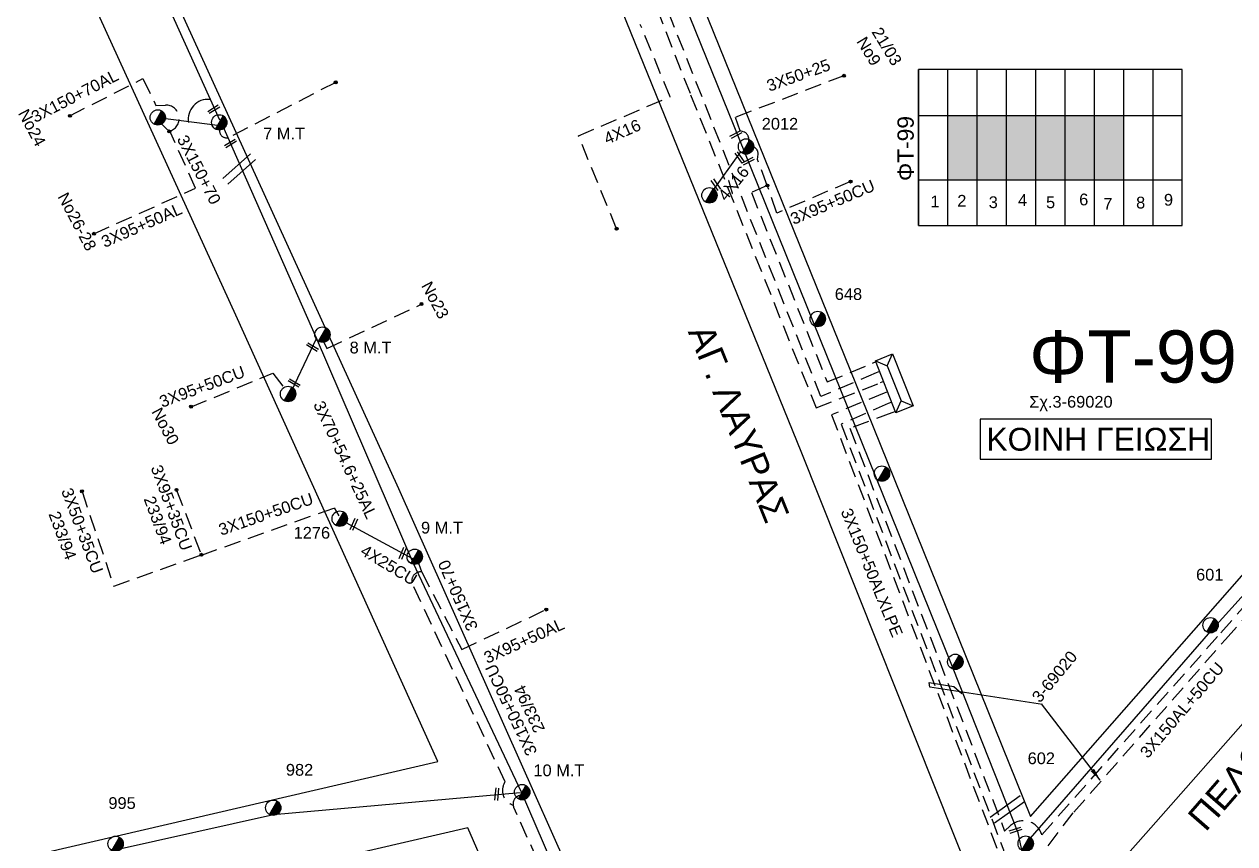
# Model space of a CAD drawing. Header units: millimetres. Extents: x 839 to 3144, y 747 to 1790.
# Drawn here: x 2443.5 to 2629.3, y 1210 to 1335.7 of the extents above; entities that cross this region are included whole.
import ezdxf
from ezdxf.enums import TextEntityAlignment as Align

# ---------------------------------------------------------------- set-up
doc = ezdxf.new("R2010")
doc.units = ezdxf.units.MM
doc.linetypes.add('DASHED', pattern=[19.05, 12.7, -6.35])
for name, color, linetype in [('Ασφαλειοκιβώτια Χ.Τ 9 αναχωρήσεων', 7, 'Continuous'), ('Γέφυρες Εναερίου Δικτύου', 7, 'DASHED'), ('Γυμνά εναέρια ΧΤ (3Φ)   3x50+35CU', 7, 'Continuous'), ('Γυμνά εναέρια ΧΤ (3Φ)   4x50AL', 7, 'Continuous'), ('Γυμνά εναέρια ΧΤ και ΦΟΠ (3Φ)   4x50+16AL', 7, 'Continuous'), ('Εναέρια παροχή ΧΤ 4x16', 7, 'SYN_LINE'), ('Επιγραφές - Σχήματα', 7, 'Continuous'), ('Καλώδια ΧΤ   3x150+50ALXLPE', 7, 'DASHED'), ('Καλώδια ΧΤ   3x150+50CU', 7, 'DASHED'), ('Καλώδια ΧΤ   3x150+70AL', 7, 'DASHED'), ('Καλώδια ΧΤ   3x150AL+50CU', 7, 'DASHED'), ('Καλώδια ΧΤ   3x150AL+50XLPE', 7, 'DASHED'), ('Καλώδια ΧΤ   3x50+25', 7, 'Continuous'), ('Καλώδια ΧΤ   3x95+35CU', 7, 'DASHED'), ('Καλώδια ΧΤ   3x95+50AL', 7, 'DASHED'), ('Καλώδια ΧΤ   3x95+50CU', 7, 'DASHED'), ('Καλώδια ΧΤ   4x25CU', 7, 'DASHED'), ('Μηχανική τομή', 7, 'Continuous'), ('Στύλος ΦΜ', 7, 'Continuous'), ('Στύλος ΦΜ @ 1', 7, 'Continuous'), ('Συνδέσεις', 7, 'Continuous'), ('Συνεστραμμένα ΧΤ   3x70+54.6+25AL', 7, 'SYN_LINE'), ('Τομή', 7, 'Continuous'), ('Υποσταθμός πόλεως', 7, 'Continuous'), ('Υπόβαθρο ΔΕΗ', 7, 'Continuous'), ('Υπόγεια καλώδια Παροχών ΧΤ   4x6', 7, 'DASHED')]:
    doc.layers.add(name, color=color, linetype=linetype)
doc.styles.get("Standard").update_dxf_attribs({"font": 'ARIAL.TTF'})
doc.linetypes.add('SYN_LINE', pattern='A,0.5,-0.0001,["/\\/\\/\\/",Standard,S=0.1,R=0,X=0,Y=-0.05],-0.25', length=0.7501)
doc.dimstyles.new('ISO-25', dxfattribs={"dimtxt": 2.5, "dimasz": 2.5, "dimexe": 1.25, "dimexo": 0.625, "dimtad": 1, "dimtxsty": 'Standard', "dimcen": 2.5, "dimadec": 0, "dimazin": 0, "dimtfac": 1, "dimtmove": 0, "dimatfit": 3, "dimfxl": 1, "dimarcsym": 0})

# ---------------------------------------------------------------- blocks, each defined once
blk = doc.blocks.new('ΑΣΦΑΛΕΙΟΚΙΒΩΤΙΟ ΥΠΟΣΤΑΘΜΟΥ 9 ΑΝΑΧΩΡΗΣΕΩΝ')
at = {"layer": 'Ασφαλειοκιβώτια Χ.Τ 9 αναχωρήσεων', "ltscale": 40}
for p, q in [((-23.8, 40.36), (24.02, 40.36)), ((-9.72, 40.36), (-9.72, -40.64)), ((9.94, 40.36), (9.94, -40.64)), ((-23.8, 31.36), (24.02, 31.36)), ((-23.8, 22.36), (24.02, 22.36)), ((-23.8, 13.36), (24.02, 13.36)), ((-23.8, 4.36), (24.02, 4.36)), ((-23.8, -4.64), (24.02, -4.64)), ((-23.8, -13.64), (24.02, -13.64)), ((-23.8, -22.64), (24.02, -22.64)), ((-23.8, -31.64), (24.02, -31.64))]:
    blk.add_line(p, q, dxfattribs=at)
at = {"layer": 'Ασφαλειοκιβώτια Χ.Τ 9 αναχωρήσεων'}
blk.add_lwpolyline([(-23.8, -40.64), (24.02, -40.64), (24.02, 40.36), (-23.8, 40.36)], close=True, dxfattribs=at)
for s, p in [('1', (-18.19, 36.66)), ('2', (-17.99, 28.44)), ('3', (-18.43, 18.79)), ('4', (-17.74, 9.77)), ('5', (-18.47, 1.19)), ('6', (-17.59, -8.98)), ('7', (-18.93, -16.39)), ('8', (-18.55, -26.45)), ('9', (-17.69, -35))]:
    blk.add_text(s, height=3.6, rotation=270, dxfattribs=at).set_placement(p)
at = {"layer": 'Ασφαλειοκιβώτια Χ.Τ 9 αναχωρήσεων', "ltscale": 40}
for tag, height, p in [('ΟΝΟΜΑ', 5, (-0.16, 44.31)), ('ΚΕΙΜΕΝΟ 1', 2, (17.06, 35.59)), ('ΚΕΙΜΕΝΟ 2', 2, (17.06, 26.88)), ('ΚΕΙΜΕΝΟ 3', 2, (17.06, 17.69)), ('ΚΕΙΜΕΝΟ 4', 2, (17.06, 8.71)), ('ΚΕΙΜΕΝΟ 5', 2, (17.06, -0.13)), ('ΚΕΙΜΕΝΟ 6', 2, (17.06, -9.05)), ('ΚΕΙΜΕΝΟ 7', 2, (17.06, -18.13)), ('ΚΕΙΜΕΝΟ 8', 2, (17.06, -26.85)), ('ΚΕΙΜΕΝΟ 9', 2, (17.06, -35.99)), ('ΣΧ', 2, (-0.1, -42.64))]:
    blk.add_attdef(tag, text='', height=height, dxfattribs=at).set_placement(p, align=Align.MIDDLE_CENTER)
blk = doc.blocks.new('ΥΠΑΡΧΩΝ ΤΣΙΜΕΝΤΕΝΙΟΣ ΣΤΥΛΟΣ')
at = {"layer": 'Στύλος ΦΜ'}
blk.add_hatch(color=7, dxfattribs=at).paths.add_polyline_path([(-1.29, -2.28, 0.574793), (2.62, 0, 0.268822), (1.3, 2.27)])
at = {"layer": 'Στύλος ΦΜ', "color": 7}
blk.add_line((-1.29, -2.28), (1.3, 2.27), dxfattribs=at)
blk.add_circle((0, 0), 2.62, dxfattribs=at)
at = {"layer": 'Στύλος ΦΜ', "flags": 4}
for tag, p in [('ΑΡΙΘΜΟΣ', (-4.68, 8.05)), ('ΤΥΠΟΣ', (-4.91, 3.03))]:
    blk.add_attdef(tag, p, '', height=4, dxfattribs=at)
blk = doc.blocks.new('ΤΟΜΗ')
at = {"layer": 'Τομή', "ltscale": 40}
for p, q in [((-5.68, 0), (5.68, 0)), ((5.68, -2.33), (-5.68, -2.33))]:
    blk.add_line(p, q, dxfattribs=at)
blk = doc.blocks.new('ΥΠΟΣΤΑΘΜΟΣ ΠΟΛΕΩΣ 6 ΑΝΑΧΩΡΗΣΕΩΝ')
at = {"layer": 'Υποσταθμός πόλεως', "linetype": 'Continuous', "ltscale": 40}
for p, q in [((-8.18, -2.82), (-8.18, -4)), ((-5.01, -2.82), (-5.01, -4)), ((-1.74, -2.82), (-1.74, -4)), ((1.65, -2.82), (1.65, -4)), ((5.07, -2.82), (5.07, -4)), ((8.16, -2.82), (8.16, -4))]:
    blk.add_line(p, q, dxfattribs=at)
blk.add_lwpolyline([(-8.57, 2.82), (8.57, 2.82), (8.57, -2.82), (-8.57, -2.82)], close=True, dxfattribs=at)
for points in [[(-5.75, 0), (-8.57, 2.82)], [(5.75, 0), (8.57, 2.82)], [(-8.57, -2.82), (-5.75, 0)], [(-5.75, 0), (5.75, 0)], [(8.57, -2.82), (5.75, 0)]]:
    blk.add_lwpolyline(points, dxfattribs=at)
at = {"layer": 'Υποσταθμός πόλεως', "linetype": 'SYN_LINE', "ltscale": 40, "flags": 1}
for tag, p in [('ΜΕΤΑΣΧΗΜΑΤΙΣΜΟΣ', (9.64, 1.91)), ('ΙΣΧΥΣ', (9.62, -0.89)), ('ΑΡΙΘΜΟΣ', (9.74, -3.61))]:
    blk.add_attdef(tag, p, '', height=1.8, dxfattribs=at)
blk = doc.blocks.new('_ΣΥΝΔΕΣΗ')
at = {"layer": 'Συνδέσεις', "linetype": 'SYN_LINE', "ltscale": 40}
blk.add_hatch(color=256, dxfattribs=at).paths.add_polyline_path([(0.5, -0.01, 1), (-0.5, -0.01, 1)])
at = {"layer": 'Συνδέσεις'}
blk.add_circle((0, -0.01), 0.5, dxfattribs=at)
blk = doc.blocks.new('ΜΗΧΑΝΙΚΗ ΤΟΜΗ')
at = {"layer": 'Μηχανική τομή', "ltscale": 40}
for p, q in [((-1.89, 0.78), (1.89, 0.78)), ((1.89, 0), (-1.89, 0))]:
    blk.add_line(p, q, dxfattribs=at)
blk = doc.blocks.new('A$C3F94617C')
at = {"layer": 'Μηχανική τομή', "xscale": 0.5, "yscale": 0.5, "zscale": 0.5}
blk.add_blockref('ΜΗΧΑΝΙΚΗ ΤΟΜΗ', (0.95, 0), dxfattribs=at)

msp = doc.modelspace()

# ---------------------------------------------------------------- hatches: boundary and pattern name
at = {"layer": 'Ασφαλειοκιβώτια Χ.Τ 9 αναχωρήσεων', "ltscale": 0.2}
for color, points in [(85, [(2585.2, 1321.7), (2585.2, 1311.87), (2589.7, 1311.87), (2589.7, 1321.7)]), (27, [(2589.7, 1321.7), (2589.7, 1311.87), (2594.2, 1311.87), (2594.2, 1321.7)]), (30, [(2594.2, 1321.7), (2594.2, 1311.87), (2598.7, 1311.87), (2598.7, 1321.7)]), (133, [(2598.7, 1321.7), (2598.7, 1311.87), (2603.2, 1311.87), (2603.2, 1321.7)]), (5, [(2603.2, 1321.7), (2603.2, 1311.87), (2607.7, 1311.87), (2607.7, 1321.7)]), (6, [(2607.7, 1321.7), (2607.7, 1311.87), (2612.2, 1311.87), (2612.2, 1321.7)])]:
    msp.add_hatch(color=color, dxfattribs=at).paths.add_polyline_path(points)

# ---------------------------------------------------------------- linework, layer by layer
at = {"layer": 'Γέφυρες Εναερίου Δικτύου', "color": 85, "ltscale": 0.2}
msp.add_lwpolyline([(2534.38, 1304.34), (2528.52, 1318.6), (2542.59, 1324.58), (2538.01, 1335.69)], dxfattribs=at)
at = {"layer": 'Γέφυρες Εναερίου Δικτύου', "color": 30, "ltscale": 0.2}
msp.add_lwpolyline([(2491.26, 1326.79), (2475.01, 1318.41, -0.730229), (2473.55, 1319.87, -0.609784)], format="xyb", dxfattribs=at)
at = {"layer": 'Γέφυρες Εναερίου Δικτύου', "color": 30, "linetype": 'SYN_LINE', "ltscale": 10}
msp.add_lwpolyline([(2463.96, 1321.41), (2473.51, 1320.18)], dxfattribs=at)
at = {"layer": 'Γέφυρες Εναερίου Δικτύου', "color": 2, "ltscale": 0.2}
msp.add_lwpolyline([(2489.16, 1287.59), (2489.91, 1285.99), (2504.44, 1292.77)], dxfattribs=at)
at = {"layer": 'Γέφυρες Εναερίου Δικτύου', "color": 2, "linetype": 'SYN_LINE', "ltscale": 10}
msp.add_lwpolyline([(2488.33, 1287.57), (2484.45, 1279.39)], dxfattribs=at)
at = {"layer": 'Γυμνά εναέρια ΧΤ (3Φ)   3x50+35CU', "color": 27, "linetype": 'DASHED', "ltscale": 0.2}
msp.add_lwpolyline([(2452.33, 1264.06), (2457.2, 1249.56)], dxfattribs=at)
at = {"layer": 'Γυμνά εναέρια ΧΤ (3Φ)   4x50AL', "color": 27, "ltscale": 0.2}
msp.add_lwpolyline([(2407.84, 1197.37), (2428.74, 1202.31), (2457.44, 1209.13), (2481.74, 1214.54), (2519.55, 1217.92)], dxfattribs=at)
at = {"layer": 'Γυμνά εναέρια ΧΤ και ΦΟΠ (3Φ)   4x50+16AL', "color": 85, "ltscale": 0.2}
msp.add_lwpolyline([(2596.66, 1208.6), (2596.01, 1211.7), (2586.03, 1236.9), (2574.17, 1266.32), (2564.6, 1289.97), (2554.04, 1316.04), (2540.63, 1349.17), (2527.44, 1381.99), (2514.82, 1413.66)], dxfattribs=at)
at = {"layer": 'Επιγραφές - Σχήματα', "color": 190}
msp.add_lwpolyline([(2590.16, 1268.99), (2625.68, 1268.99), (2625.68, 1275.17), (2590.16, 1275.17)], close=True, dxfattribs=at)
at = {"layer": 'Επιγραφές - Σχήματα', "linetype": 'Continuous', "ltscale": 0.2}
msp.add_lwpolyline([(2599.76, 1231.4), (2582.44, 1234.06), (2582.36, 1234.79), (2586.15, 1234.18), (2587.36, 1233.09)], dxfattribs=at)
msp.add_arc((2471.67, 1321.16), 3.03, 84.6876, 189.9595, dxfattribs=at)
at = {"layer": 'Καλώδια ΧΤ   3x150+50ALXLPE', "color": 5, "ltscale": 0.2}
msp.add_lwpolyline([(2598.26, 1206.73), (2604.54, 1214.89), (2627.82, 1241.36), (2663.44, 1281.68), (2678.05, 1298.12, 0.388696), (2678, 1301.44)], format="xyb", dxfattribs=at)
msp.add_lwpolyline([(2575.43, 1279.14), (2567.36, 1275.82), (2593.33, 1207.83)], dxfattribs=at)
at = {"layer": 'Καλώδια ΧΤ   3x150+50ALXLPE', "color": 133, "ltscale": 0.2}
msp.add_lwpolyline([(2576.06, 1277.55), (2568.83, 1274.36), (2593.75, 1209.13), (2593.75, 1209.13, 0.863855), (2596.72, 1208.97, -2.55931)], format="xyb", dxfattribs=at)
at = {"layer": 'Καλώδια ΧΤ   3x150+50ALXLPE', "color": 6, "ltscale": 0.2}
msp.add_lwpolyline([(2576.63, 1276.11), (2570.18, 1273.76), (2593.93, 1212), (2594.83, 1212.83, -0.546698), (2599.63, 1211.42, -0.491383)], format="xyb", dxfattribs=at)
at = {"layer": 'Καλώδια ΧΤ   3x150+50CU', "color": 27, "ltscale": 0.2}
msp.add_lwpolyline([(2457.2, 1249.56), (2470.65, 1254.32), (2491.01, 1261.53), (2491.72, 1260.35)], dxfattribs=at)
msp.add_lwpolyline([(2518.51, 1215.89), (2518.04, 1216.15, -0.432728), (2517.26, 1219.52), (2503.08, 1249.84, -0.595721), (2504.47, 1251.72), (2503.81, 1253.6)], format="xyb", dxfattribs=at)
at = {"layer": 'Καλώδια ΧΤ   3x150+70AL', "color": 30, "linetype": 'SYN_LINE', "ltscale": 20}
msp.add_lwpolyline([(2473.47, 1320.98), (2458.85, 1353.42), (2449.02, 1374.49)], dxfattribs=at)
at = {"layer": 'Καλώδια ΧΤ   3x150+70AL', "color": 30, "ltscale": 0.2}
msp.add_lwpolyline([(2450.47, 1321.66), (2461.66, 1327.36), (2463.66, 1323.27), (2465.12, 1323.32, -0.893845), (2465.71, 1319.27, -1.297134)], format="xyb", dxfattribs=at)
at = {"layer": 'Καλώδια ΧΤ   3x150+70AL', "color": 27, "ltscale": 0.2}
msp.add_lwpolyline([(2556.38, 1164.19), (2553.42, 1167.63), (2546.74, 1160.02), (2542.23, 1160.92), (2530.64, 1188.25), (2529.58, 1188.97), (2526.95, 1197.13), (2518.6, 1215.6, -0.463733), (2519.48, 1217.45)], format="xyb", dxfattribs=at)
at = {"layer": 'Καλώδια ΧΤ   3x150AL+50CU', "color": 27, "ltscale": 0.2}
msp.add_lwpolyline([(2574.2, 1282.23), (2565.73, 1278.63), (2548.89, 1321.03), (2528.69, 1371.91), (2516.13, 1403.25), (2517.52, 1404.09), (2515.54, 1409.29)], dxfattribs=at)
at = {"layer": 'Καλώδια ΧΤ   3x150AL+50CU', "color": 85, "ltscale": 0.2}
msp.add_lwpolyline([(2557.5, 1310.98), (2555.07, 1309.88), (2566.69, 1280.85), (2573.62, 1283.7)], dxfattribs=at)
at = {"layer": 'Καλώδια ΧΤ   3x150AL+50XLPE', "color": 30, "ltscale": 0.2}
msp.add_lwpolyline([(2449.46, 1375.86), (2449.36, 1377.15, -0.497264), (2451.42, 1378.96), (2506.7, 1411.67), (2508.82, 1407.44), (2512.03, 1408.95), (2529.42, 1366.5), (2545.73, 1324.89), (2565, 1276.89), (2574.8, 1280.71)], format="xyb", dxfattribs=at)
at = {"layer": 'Καλώδια ΧΤ   3x50+25', "color": 85, "linetype": 'DASHED', "ltscale": 0.2}
msp.add_lwpolyline([(2569.26, 1327.81), (2552.59, 1321.44), (2553.3, 1319.43), (2553.82, 1319.24, -0.564105), (2554.27, 1317.05, 2.561494)], format="xyb", dxfattribs=at)
at = {"layer": 'Καλώδια ΧΤ   3x95+35CU', "color": 27, "ltscale": 0.2}
msp.add_lwpolyline([(2466.84, 1264.27), (2470.65, 1254.32)], dxfattribs=at)
at = {"layer": 'Καλώδια ΧΤ   3x95+50AL', "color": 30, "ltscale": 0.2}
msp.add_lwpolyline([(2454.16, 1303.58), (2469.77, 1310.57), (2465.9, 1319.09), (2463.95, 1320.92)], dxfattribs=at)
at = {"layer": 'Καλώδια ΧΤ   3x95+50AL', "color": 27, "ltscale": 0.2}
msp.add_lwpolyline([(2504.47, 1251.72), (2510.6, 1239.82), (2523.58, 1245.95)], dxfattribs=at)
at = {"layer": 'Καλώδια ΧΤ   3x95+50CU', "color": 85, "ltscale": 0.2}
msp.add_lwpolyline([(2570.27, 1311.59), (2558.97, 1306.75), (2557.5, 1310.98), (2556, 1314.95), (2556.08, 1315.78, 0.647398), (2554.41, 1316.74, 3.081332)], format="xyb", dxfattribs=at)
at = {"layer": 'Καλώδια ΧΤ   3x95+50CU', "color": 2, "ltscale": 0.2}
msp.add_lwpolyline([(2469.08, 1277.04), (2481.62, 1282.22), (2483.88, 1279.21)], dxfattribs=at)
at = {"layer": 'Καλώδια ΧΤ   4x25CU', "color": 27, "linetype": 'SYN_LINE', "ltscale": 10}
msp.add_lwpolyline([(2492.25, 1259.61), (2503.53, 1253.55)], dxfattribs=at)
at = {"layer": 'Συνεστραμμένα ΧΤ   3x70+54.6+25AL', "color": 6, "linetype": 'DASHED', "ltscale": 0.2}
msp.add_lwpolyline([(2599.63, 1211.42), (2627.1, 1242.39), (2658.58, 1277.72), (2676.61, 1299.08), (2676.09, 1301.87), (2672.9, 1306.94), (2675.82, 1309.35), (2663.99, 1326.34), (2659.27, 1333.12), (2658.15, 1332.24)], dxfattribs=at)
at = {"layer": 'Συνεστραμμένα ΧΤ   3x70+54.6+25AL', "color": 2, "ltscale": 20}
msp.add_lwpolyline([(2542.95, 1164.37), (2532.49, 1188.58), (2519.8, 1217.94), (2503.15, 1253.14), (2488.33, 1287.57), (2473.98, 1320.05)], dxfattribs=at)
at = {"layer": 'Συνεστραμμένα ΧΤ   3x70+54.6+25AL', "color": 133, "ltscale": 20}
msp.add_lwpolyline([(2597.16, 1210.07), (2625.95, 1243.05), (2653.56, 1273.61), (2677.63, 1302.13)], dxfattribs=at)
at = {"layer": 'Υπόβαθρο ΔΕΗ'}
for points in [[(2597.92, 1214.21), (2675.3, 1302.31), (2628.56, 1366.39), (2577.54, 1437.22), (2564.08, 1457.43), (2559.76, 1457.54), (2524.67, 1421.82), (2516.87, 1414.19), (2546.6, 1341.08), (2573.73, 1273.99)], [(2545.28, 1165.04), (2553, 1163.13), (2589.07, 1204.18), (2562.72, 1270.18), (2527.39, 1357.03), (2507.7, 1406.52), (2450.95, 1373.82), (2500.9, 1264.51)], [(2464.74, 1104.71), (2514.86, 1109.97), (2539.41, 1148.54), (2511.53, 1212.49), (2414.3, 1190)]]:
    msp.add_lwpolyline(points, close=True, dxfattribs=at)
for points in [[(2408.44, 1199.86), (2506.93, 1222.66), (2475.93, 1291.09), (2439.95, 1369.82), (2386.94, 1352.26), (2389.98, 1342.11), (2352.58, 1292.81), (2408.44, 1199.86)], [(2534.48, 911.54), (2446.26, 974.01), (2515.78, 1084.35), (2547.98, 1135.31), (2615.62, 1211.63), (2684.56, 1289.73), (2704.29, 1262.13), (2742.45, 1247.53), (2689.38, 1168.31), (2639.25, 1087.91), (2593.48, 1011.15), (2555.21, 946.45), (2534.48, 911.54)]]:
    msp.add_lwpolyline(points, dxfattribs=at)
at = {"layer": 'Υπόγεια καλώδια Παροχών ΧΤ   4x6', "color": 85, "linetype": 'SYN_LINE', "ltscale": 10}
msp.add_lwpolyline([(2548.88, 1309.78), (2553.45, 1316.14)], dxfattribs=at)

# ---------------------------------------------------------------- block references
at = {"layer": 'Ασφαλειοκιβώτια Χ.Τ 9 αναχωρήσεων', "xscale": 0.5, "yscale": 0.5, "zscale": 0.5, "rotation": 90}
msp.add_blockref('ΑΣΦΑΛΕΙΟΚΙΒΩΤΙΟ ΥΠΟΣΤΑΘΜΟΥ 9 ΑΝΑΧΩΡΗΣΕΩΝ', (2600.88, 1316.73), dxfattribs=at).add_auto_attribs({'ΟΝΟΜΑ': 'ΦΤ-99'})
at = {"layer": 'Επιγραφές - Σχήματα', "ltscale": 0.2}
for p, rotation in [((2471.85, 1321.99), 32.02317142177689), ((2551.93, 1318.18), 27.53345062820912), ((2474.42, 1316.77), 32.02317142177689), ((2552.56, 1315.95), 304.3257977093605), ((2553.81, 1314.11), 27.53345062820912), ((2548.91, 1311.77), 304.3257977093605), ((2486.79, 1286.53), 328.5994099728943), ((2483.97, 1281.02), 328.5994099728943), ((2494.23, 1259.97), 247.3488964591218), ((2501.73, 1255.54), 247.3488964591218), ((2515.87, 1218.61), 264.4436396679187), ((2594.74, 1211.63), 17.90389347826365)]:
    msp.add_blockref('A$C3F94617C', p, dxfattribs=dict(at, rotation=rotation))
at = {"layer": 'Στύλος ΦΜ @ 1', "ltscale": 40, "xscale": 0.4499999999998181, "yscale": 0.4499999999998181, "zscale": 0.4499999999998181}
for p in [(2463.96, 1321.41), (2548.62, 1309.47), (2483.95, 1279.01), (2575.1, 1266.8), (2586.36, 1237.94)]:
    msp.add_blockref('ΥΠΑΡΧΩΝ ΤΣΙΜΕΝΤΕΝΙΟΣ ΣΤΥΛΟΣ', p, dxfattribs=at)
at = {"layer": 'Στύλος ΦΜ @ 1', "ltscale": 40}
ref = msp.add_blockref('ΥΠΑΡΧΩΝ ΤΣΙΜΕΝΤΕΝΙΟΣ ΣΤΥΛΟΣ', (2473.39, 1320.66), dxfattribs=dict(at, xscale=0.4499999999998181, yscale=0.4499999999998181, zscale=0.4499999999998181))
ref.add_attrib('ΤΥΠΟΣ', '7 M.T', (2480.13, 1318.04), dxfattribs={"layer": 'Στύλος ΦΜ', "height": 1.8, "flags": 4})
ref = msp.add_blockref('ΥΠΑΡΧΩΝ ΤΣΙΜΕΝΤΕΝΙΟΣ ΣΤΥΛΟΣ', (2554.24, 1316.96), dxfattribs=dict(at, xscale=0.4499999999998181, yscale=0.4499999999998181, zscale=0.4499999999998181))
ref.add_attrib('ΑΡΙΘΜΟΣ', '2012', (2556.65, 1319.54), dxfattribs={"layer": 'Στύλος ΦΜ', "height": 1.8, "flags": 4})
ref = msp.add_blockref('ΥΠΑΡΧΩΝ ΤΣΙΜΕΝΤΕΝΙΟΣ ΣΤΥΛΟΣ', (2565.25, 1290.51), dxfattribs=dict(at, xscale=0.4499999999998181, yscale=0.4499999999998181, zscale=0.4499999999998181))
ref.add_attrib('ΤΥΠΟΣ', '648', (2567.86, 1293.43), dxfattribs={"layer": 'Στύλος ΦΜ', "height": 1.8, "flags": 4})
ref = msp.add_blockref('ΥΠΑΡΧΩΝ ΤΣΙΜΕΝΤΕΝΙΟΣ ΣΤΥΛΟΣ', (2489.23, 1288.11), dxfattribs=dict(at, xscale=0.4499999999998181, yscale=0.4499999999998181, zscale=0.4499999999998181))
ref.add_attrib('ΤΥΠΟΣ', '8 M.T', (2493.4, 1285.23), dxfattribs={"layer": 'Στύλος ΦΜ', "height": 1.8, "flags": 4})
ref = msp.add_blockref('ΥΠΑΡΧΩΝ ΤΣΙΜΕΝΤΕΝΙΟΣ ΣΤΥΛΟΣ', (2491.88, 1259.89), dxfattribs=dict(at, xscale=0.4499999999998181, yscale=0.4499999999998181, zscale=0.4499999999998181))
ref.add_attrib('ΑΡΙΘΜΟΣ', '1276', (2484.81, 1256.83), dxfattribs={"layer": 'Στύλος ΦΜ', "height": 1.8, "flags": 4})
ref = msp.add_blockref('ΥΠΑΡΧΩΝ ΤΣΙΜΕΝΤΕΝΙΟΣ ΣΤΥΛΟΣ', (2503.39, 1254.05), dxfattribs=dict(at, xscale=0.4499999999998181, yscale=0.4499999999998181, zscale=0.4499999999998181))
ref.add_attrib('ΤΥΠΟΣ', '9 M.T', (2504.36, 1257.61), dxfattribs={"layer": 'Στύλος ΦΜ', "height": 1.8, "flags": 4})
ref = msp.add_blockref('ΥΠΑΡΧΩΝ ΤΣΙΜΕΝΤΕΝΙΟΣ ΣΤΥΛΟΣ', (2625.53, 1243.55), dxfattribs=dict(at, xscale=0.4499999999998181, yscale=0.4499999999998181, zscale=0.4499999999998181))
ref.add_attrib('ΤΥΠΟΣ', '601', (2623.31, 1250.41), dxfattribs={"layer": 'Στύλος ΦΜ', "height": 1.8, "flags": 4})
ref = msp.add_blockref('ΥΠΑΡΧΩΝ ΤΣΙΜΕΝΤΕΝΙΟΣ ΣΤΥΛΟΣ', (2597.16, 1210.07), dxfattribs=dict(at, xscale=0.4499999999998181, yscale=0.4499999999998181, zscale=0.4499999999998181))
ref.add_attrib('ΤΥΠΟΣ', '602', (2597.46, 1222.25), dxfattribs={"layer": 'Στύλος ΦΜ', "height": 1.8, "flags": 4})
ref = msp.add_blockref('ΥΠΑΡΧΩΝ ΤΣΙΜΕΝΤΕΝΙΟΣ ΣΤΥΛΟΣ', (2481.68, 1215.57), dxfattribs=dict(at, xscale=0.4499999999998181, yscale=0.4499999999998181, zscale=0.4499999999998181))
ref.add_attrib('ΤΥΠΟΣ', '982', (2483.62, 1220.48), dxfattribs={"layer": 'Στύλος ΦΜ', "height": 1.8, "flags": 4})
ref = msp.add_blockref('ΥΠΑΡΧΩΝ ΤΣΙΜΕΝΤΕΝΙΟΣ ΣΤΥΛΟΣ', (2519.88, 1217.95), dxfattribs=dict(at, xscale=0.4499999999998181, yscale=0.4499999999998181, zscale=0.4499999999998181))
ref.add_attrib('ΤΥΠΟΣ', '10 M.T', (2521.61, 1220.4), dxfattribs={"layer": 'Στύλος ΦΜ', "height": 1.8, "flags": 4})
ref = msp.add_blockref('ΥΠΑΡΧΩΝ ΤΣΙΜΕΝΤΕΝΙΟΣ ΣΤΥΛΟΣ', (2457.49, 1210.04), dxfattribs=dict(at, xscale=0.4499999999998181, yscale=0.4499999999998181, zscale=0.4499999999998181))
ref.add_attrib('ΤΥΠΟΣ', '995', (2456.38, 1215.38), dxfattribs={"layer": 'Στύλος ΦΜ', "height": 1.8, "flags": 4})
at = {"layer": 'Συνδέσεις', "xscale": 0.4500000000000455, "yscale": 0.4500000000000455, "zscale": 0.4500000000000455}
for p in [(2491.26, 1326.8), (2569.26, 1327.81), (2450.47, 1321.66), (2465.72, 1319.27), (2570.28, 1311.59), (2557.51, 1310.98), (2534.38, 1304.35), (2454.16, 1303.59), (2504.43, 1292.81), (2469.07, 1277.07), (2452.32, 1264.09), (2466.83, 1264.31), (2470.65, 1254.36), (2523.58, 1245.96)]:
    msp.add_blockref('_ΣΥΝΔΕΣΗ', p, dxfattribs=at)
at = {"layer": 'Τομή'}
for p, xscale, yscale, zscale, rotation in [((2476.06, 1313.94), 0.4999999999999369, 0.4999999999999369, 0.4999999999999369, 41.79337381994518), ((2594.01, 1215.78), 0.5000000000000471, 0.5000000000000471, 0.5000000000000471, 35.68079818515716)]:
    msp.add_blockref('ΤΟΜΗ', p, dxfattribs=dict(at, xscale=xscale, yscale=yscale, zscale=zscale, rotation=rotation))
at = {"layer": 'Υποσταθμός πόλεως', "xscale": 0.4999999999998708, "yscale": 0.4999999999998708, "zscale": 0.4999999999998708, "rotation": 291.6681958650832}
msp.add_blockref('ΥΠΟΣΤΑΘΜΟΣ ΠΟΛΕΩΣ 6 ΑΝΑΧΩΡΗΣΕΩΝ', (2576.98, 1280.64), dxfattribs=at)

# ---------------------------------------------------------------- texts
at = {"layer": 'Γυμνά εναέρια ΧΤ (3Φ)   3x50+35CU', "ltscale": 0.2}
msp.add_text('3X50+35CU', height=1.8, rotation=290.574, dxfattribs=at).set_placement((2452.37, 1258.05), align=Align.MIDDLE)
at = {"layer": 'Εναέρια παροχή ΧΤ 4x16', "ltscale": 20}
for rotation, p in [(23.4863, (2535.24, 1319.23)), (51.3568, (2552.31, 1311.31))]:
    msp.add_text('4X16', height=1.8, rotation=rotation, dxfattribs=at).set_placement(p, align=Align.MIDDLE)
at = {"layer": 'Επιγραφές - Σχήματα', "ltscale": 0.2, "attachment_point": 1}
for s, insert, char_height, width, rotation in [('21/03', (2574.99, 1335.47), 1.8, 9.756, 301.3757), ('Νο9', (2572.66, 1334.01), 1.8, 9.756, 301.3757), ('Νο24', (2444.05, 1322.92), 1.8, 9.756, 297.9096), ('Νο26-28', (2450.12, 1310.13), 1.8, 9.756, 297.9096), ('Νο23', (2505.93, 1296.48), 1.8, 9.756, 297.9096), ('ΑΓ. ΛΑΥΡΑΣ', (2548.98, 1290.09), 4, 68.291, 292.0696), ('Νο30', (2464.51, 1277.15), 1.8, 9.756, 297.9096), ('233/94', (2463.45, 1263.56), 1.8, 9.756, 290.5135), ('233/94', (2448.84, 1261.24), 1.8, 9.756, 290.5135), ('ΠΕΛΟΠΟΝΝΗΣΟΥ', (2621.74, 1214.36), 4, 68.291, 48.977), ('3-69020', (2597.96, 1232.69), 1.8, 9.756, 50.5591), ('233/94', (2521.79, 1226.83), 1.8, 9.756, 114.8391)]:
    msp.add_mtext(s, dxfattribs=dict(at, insert=insert, char_height=char_height, width=width, rotation=rotation))
at = {"layer": 'Επιγραφές - Σχήματα', "ltscale": 0.2, "insert": (2597.69, 1288.76), "char_height": 8, "width": 39.9345, "attachment_point": 1}
msp.add_mtext('ΦΤ-99', dxfattribs=at)
at = {"layer": 'Επιγραφές - Σχήματα', "linetype": 'Continuous', "ltscale": 0.2, "insert": (2597.7, 1278.71), "char_height": 1.8, "width": 11.0742, "attachment_point": 1}
msp.add_mtext('Σχ.3-69020', dxfattribs=at)
at = {"layer": 'Επιγραφές - Σχήματα', "color": 190, "insert": (2591.12, 1273.82), "char_height": 3.5, "width": 35.1311, "attachment_point": 1}
msp.add_mtext('KOINH ΓΕΙΩΣΗ', dxfattribs=at)
at = {"layer": 'Καλώδια ΧΤ   3x150+50ALXLPE', "ltscale": 0.2}
msp.add_text('3X150+50ALXLPE', height=1.8, rotation=292.2681, dxfattribs=at).set_placement((2573.56, 1251.62), align=Align.MIDDLE)
at = {"layer": 'Καλώδια ΧΤ   3x150+50CU', "ltscale": 0.2}
for rotation, p in [(19.0409, (2480.55, 1260.59)), (115.2324, (2518.19, 1230.56))]:
    msp.add_text('3X150+50CU', height=1.8, rotation=rotation, dxfattribs=at).set_placement(p, align=Align.MIDDLE)
at = {"layer": 'Καλώδια ΧΤ   3x150+70AL', "ltscale": 0.2}
msp.add_text('3X150+70AL', height=1.8, rotation=27.3276, dxfattribs=at).set_placement((2451.22, 1324.7), align=Align.MIDDLE)
at = {"layer": 'Καλώδια ΧΤ   3x150AL+50CU', "ltscale": 0.2}
msp.add_text('3X150AL+50CU', height=1.8, rotation=49.5109, dxfattribs=at).set_placement((2621.15, 1230.55), align=Align.MIDDLE)
at = {"layer": 'Καλώδια ΧΤ   3x50+25', "ltscale": 0.2}
msp.add_text('3X50+25', height=1.8, rotation=19.5869, dxfattribs=at).set_placement((2562.28, 1327.89), align=Align.MIDDLE)
at = {"layer": 'Καλώδια ΧΤ   3x95+35CU', "ltscale": 0.2}
msp.add_text('3X95+35CU', height=1.8, rotation=290.2426, dxfattribs=at).set_placement((2466.07, 1261.57), align=Align.MIDDLE)
at = {"layer": 'Καλώδια ΧΤ   3x95+50AL', "ltscale": 0.2}
for s, rotation, p in [('3X150+70', 297.282, (2470.29, 1313.4)), ('3X95+50AL', 23.7858, (2461.48, 1304.89)), ('3X150+70', 113.5253, (2510.02, 1248.12)), ('3X95+50AL', 24.356, (2520.16, 1241.17))]:
    msp.add_text(s, height=1.8, rotation=rotation, dxfattribs=at).set_placement(p, align=Align.MIDDLE)
at = {"layer": 'Καλώδια ΧΤ   3x95+50CU', "ltscale": 0.2}
for rotation, p in [(22.924, (2567.52, 1308.43)), (20.4544, (2470.76, 1280.14))]:
    msp.add_text('3X95+50CU', height=1.8, rotation=rotation, dxfattribs=at).set_placement(p, align=Align.MIDDLE)
at = {"layer": 'Καλώδια ΧΤ   4x25CU', "ltscale": 0.2, "insert": (2495.83, 1256.02), "char_height": 1.8, "width": 9.756, "attachment_point": 1, "rotation": 328.8611}
msp.add_mtext('4Χ25CU', dxfattribs=at)
at = {"layer": 'Συνεστραμμένα ΧΤ   3x70+54.6+25AL', "ltscale": 20}
msp.add_text('3X70+54.6+25AL', height=1.8, rotation=294.9427, dxfattribs=at).set_placement((2492.73, 1268.92), align=Align.MIDDLE)

# ---------------------------------------------------------------- leaders
at = {"layer": 'Επιγραφές - Σχήματα', "ltscale": 40}
msp.add_leader([(2608.61, 1219.77), (2599.58, 1231.49)], dimstyle='ISO-25', override={"dimasz": 2, "dimtad": 0}, dxfattribs=at)

doc.saveas('drawing.dxf')
